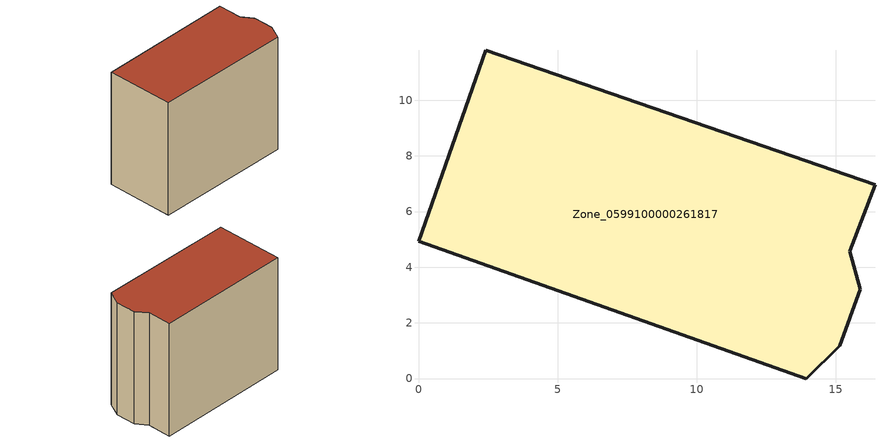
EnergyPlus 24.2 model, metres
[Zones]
Zone_0599100000261817
 floor ground (C_G): 15.51,4.58 15.88,3.2 15.15,1.18 13.93,0 0,4.93 2.41,11.79 16.41,6.96 z0
 wall outside (C_F): 0,4.93 13.93,0 15.15,1.18 15.88,3.2 15.51,4.58 16.41,6.96 2.41,11.79 0,4.93 z0:12.61
 roof outside (C_R): 15.51,4.58 16.41,6.96 2.41,11.79 0,4.93 13.93,0 15.15,1.18 15.88,3.2 z12.61
[BUILDING]
Pand.0599100000261817: North Axis=0; Terrain=City; Loads Convergence Tolerance Value=0.04; Temperature Convergence Tolerance Value=0.4; Solar Distribution=FullExterior; Maximum Number of Warmup Days=25; Minimum Number of Warmup Days=1
[Site:Location]
Rotterdam.The.Hague.AP_ZH_NLD Design_Conditions: Latitude=51.96; Longitude=4.45; Time Zone=1; Elevation=-4.5
[SITE:GROUNDTEMPERATURE:BUILDINGSURFACE]
18, 18, 18, 18, 18, 18, 18, 18, 18, 18, 18, 18
[MATERIAL] Thermal Absorptance=0.9; Solar Absorptance=0.7; Visible Absorptance=0.7
Name | Roughness | Thickness | Conductivity | Density | Specific Heat
G.TC.1946 | MediumSmooth | 0.15 | 1 | 540 | 1210
F.TC.1946 | Rough | 0.3 | 0.857143 | 1920 | 840
R.TC.1946 | MediumRough | 0.2 | 0.909091 | 1500 | 1000
[CONSTRUCTION]
C_G: G.TC.1946
C_F: F.TC.1946
C_R: R.TC.1946
[ZONE]
Zone_0599100000261817: Type=1; Multiplier=1; Ceiling Height=Autocalculate; Volume=Autocalculate; Floor Area=autocalculate; Part of Total Floor Area=Yes
[ZONEINFILTRATION:DESIGNFLOWRATE]
Infil_Zone_0599100000261817: Zone or ZoneList or Space or SpaceList=Zone_0599100000261817; Schedule=AlwaysOn; Design Flow Rate Calculation Method=Flow/Area; Flow Rate per Floor Area=0.003; Constant Term Coefficient=1; Temperature Term Coefficient=0; Velocity Term Coefficient=0; Velocity Squared Term Coefficient=0
[HVACTEMPLATE:ZONE:IDEALLOADSAIRSYSTEM]
Zone_0599100000261817: Maximum Heating Supply Air Temperature=50; Minimum Cooling Supply Air Temperature=13; Maximum Heating Supply Air Humidity Ratio=0.0156; Minimum Cooling Supply Air Humidity Ratio=0.0077; Heating Limit=NoLimit; Cooling Limit=NoLimit; Dehumidification Control Type=ConstantSensibleHeatRatio; Cooling Sensible Heat Ratio=0.7; Dehumidification Setpoint=60; Humidification Control Type=None; Humidification Setpoint=30; Outdoor Air Method=None; Outdoor Air Flow Rate per Person=0.00944; Outdoor Air Flow Rate per Zone Floor Area=0; Outdoor Air Flow Rate per Zone=0; Demand Controlled Ventilation Type=None; Outdoor Air Economizer Type=NoEconomizer; Heat Recovery Type=None; Sensible Heat Recovery Effectiveness=0.7; Latent Heat Recovery Effectiveness=0.65
[ZONECONTROL:THERMOSTAT]
ThermostatControl_Zone_0599100000261817: Zone or ZoneList=Zone_0599100000261817; Control Type Schedule=DualSetpointControlType; Control 1=Thermostat_Zone_0599100000261817; Temperature Difference Between Cutout And Setpoint=0
[THERMOSTATSETPOINT:DUALSETPOINT]
Thermostat_Zone_0599100000261817: Heating Setpoint Temperature Schedule=HeatingSetpoint_Zone_0599100000261817; Cooling Setpoint Temperature Schedule=CoolingSetpoint_Zone_0599100000261817
[SCHEDULE:COMPACT]
HeatingSetpoint_Zone_0599100000261817: Through: 12/31, For: AllDays, Until: 24:00, 21
CoolingSetpoint_Zone_0599100000261817: Through: 12/31, For: AllDays, Until: 24:00, 24
DualSetpointControlType: Through: 12/31, For: AllDays, Until: 24:00, 4
AlwaysOn: Through: 12/31, For: AllDays, Until: 24:00, 1
